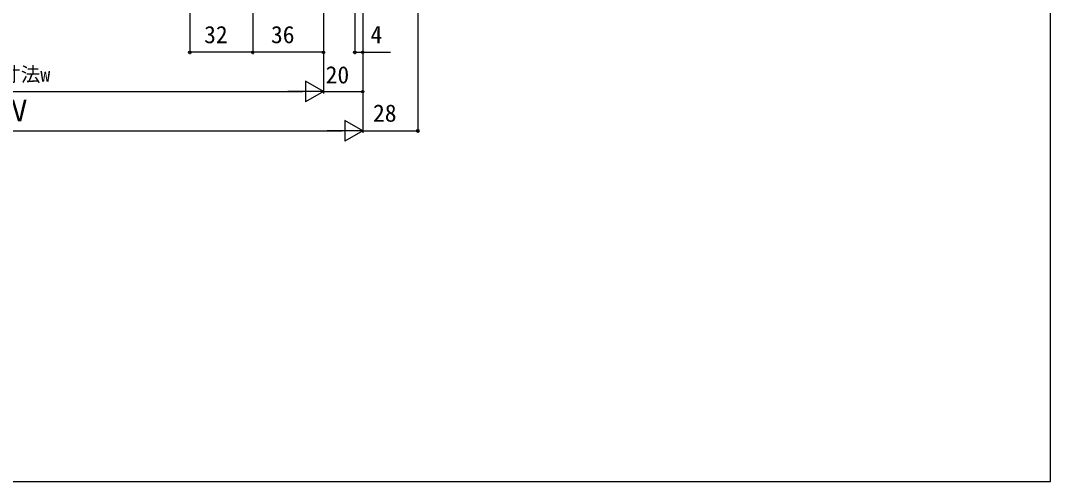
# Model space of a CAD drawing. Units: millimetres, scale not verified. Extents: x -525 to 525, y -783 to 778.
# Drawn here: x 1 to 525, y -783 to -548 of the extents above; entities that cross this region are included whole.
import ezdxf
from ezdxf.enums import TextEntityAlignment as Align

# ---------------------------------------------------------------- set-up
doc = ezdxf.new("R2010")
doc.units = ezdxf.units.MM
doc.header["$LTSCALE"] = 4
doc.layers.add('0-7_YKK_D', color=6, linetype='Continuous')
doc.layers.add('0-8_YKK_ZWAK', color=7, linetype='Continuous')
doc.styles.add('ＭＳ ゴシック', font='')
doc.styles.get('ＭＳ ゴシック').set_extended_font_data('MS Gothic')

msp = doc.modelspace()

# ---------------------------------------------------------------- linework, layer by layer
at = {"layer": '0-7_YKK_D'}
for p, q in [((202.997, -335.531), (202.997, -605.045)), ((86.997, -371.035), (86.997, -565.035)), ((118.997, -385.535), (118.997, -565.035)), ((118.997, -385.535), (118.997, -565.035)), ((154.997, -386.035), (154.997, -585.035)), ((154.997, -386.035), (154.997, -565.035)), ((154.997, -386.035), (154.997, -585.035)), ((170.997, -400.535), (170.997, -565.035)), ((174.997, -400.535), (174.997, -605.045)), ((174.997, -400.535), (175.004, -605.034)), ((174.997, -400.535), (174.997, -565.035)), ((174.997, -400.535), (174.997, -585.035)), ((118.997, -564.035), (86.997, -564.035)), ((154.997, -564.035), (118.997, -564.035)), ((154.997, -584.035), (145.903, -578.785)), ((145.903, -578.785), (145.903, -589.285)), ((-144.503, -584.035), (144.497, -584.035)), ((154.997, -584.035), (136.81, -584.035)), ((154.997, -584.035), (145.903, -589.285)), ((154.997, -584.035), (174.997, -584.035)), ((175.004, -604.034), (165.911, -598.784)), ((165.911, -598.784), (165.911, -609.284)), ((-164.496, -604.046), (164.504, -604.034)), ((175.004, -604.034), (156.818, -604.034)), ((175.004, -604.034), (165.911, -609.284)), ((174.997, -604.045), (202.997, -604.045))]:
    msp.add_line(p, q, dxfattribs=at)
msp.add_lwpolyline([(170.997, -564.035), (174.997, -564.035), (189.115, -564.035)], dxfattribs=at)
for centre in [(86.997, -564.035), (118.997, -564.035), (118.997, -564.035), (154.997, -564.035), (170.997, -564.035), (174.997, -564.035), (174.997, -584.035), (202.997, -604.045)]:
    msp.add_circle(centre, 0.637, dxfattribs=at)
at = {"layer": '0-8_YKK_ZWAK'}
msp.add_lwpolyline([(-525, -782.7), (525, -782.7), (525, 747.3)], dxfattribs=at)

# ---------------------------------------------------------------- texts
at = {"layer": '0-7_YKK_D', "style": 'ＭＳ ゴシック'}
for s, height, p in [('32', 8.798, (94.269, -562.035)), ('36', 8.798, (128.303, -562.035)), ('4', 8.798, (178.933, -562.035)), ('内法基準寸法w', 7.331, (-49.066, -581.172)), ('20', 8.798, (156.133, -582.535)), ('28', 8.798, (180.235, -602.045))]:
    msp.add_text(s, height=height, dxfattribs=at).set_placement(p, align=Align.BOTTOM_LEFT)
msp.add_text('Ｗ', height=11, rotation=0.002, dxfattribs=at).set_placement((-10.649, -602.541), align=Align.BOTTOM_LEFT)

doc.saveas('drawing.dxf')
